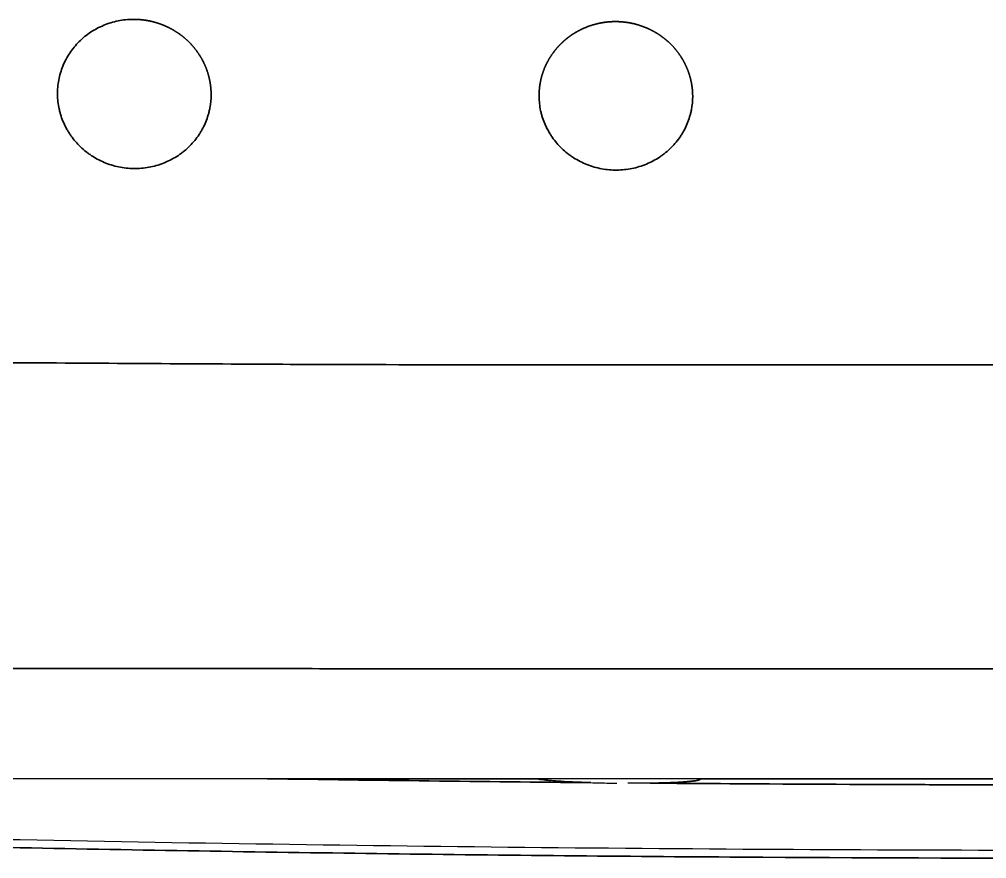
# Model space of a CAD drawing. Header units: millimetres. Extents: x 0 to 2526, y -1017 to 790.
# Drawn here: x 453.2 to 686.2, y 416.9 to 618.9 of the extents above; entities that cross this region are included whole.
import ezdxf

# ---------------------------------------------------------------- set-up
doc = ezdxf.new("R2010")
doc.units = ezdxf.units.MM
doc.layers.add('Blocks', color=7, linetype='Continuous')
doc.layers.add('Blocks$Inner', color=7, linetype='Continuous', lineweight=25, true_color=0x007f00)
doc.layers.add('Blocks$Outline', color=7, linetype='Continuous', lineweight=35, true_color=0xff3f3f)

# ---------------------------------------------------------------- blocks, each defined once
blk = doc.blocks.new('Balcony Dining Bench w Arm Front')
at = {"layer": 'Blocks$Inner'}
blk.add_line((617.3, 436.13), (617.08, 435.95), dxfattribs=at)
for points, knots in [([(462.35, 601.07), (462.35, 601.56), (462.37, 602.06), (462.46, 603.15), (462.54, 603.74), (462.87, 605.48), (463.2, 606.6), (463.87, 608.24), (464.13, 608.78), (464.68, 609.83), (464.98, 610.33), (465.96, 611.8), (466.71, 612.72), (467.99, 613.98), (468.43, 614.38), (469.35, 615.14), (469.83, 615.49), (470.82, 616.15), (471.33, 616.45), (472.39, 617.02), (472.94, 617.27), (474.61, 617.96), (475.76, 618.31), (477.53, 618.67), (478.13, 618.76), (479.34, 618.89), (479.95, 618.92), (480.56, 618.92)], [351.352063, 351.352063, 351.352063, 351.352063, 352.895814, 352.895814, 354.719439, 354.719439, 358.366689, 358.366689, 360.190314, 360.190314, 362.013939, 362.013939, 365.66119, 365.66119, 367.484815, 367.484815, 369.30844, 369.30844, 371.132065, 371.132065, 372.95569, 372.95569, 376.60294, 376.60294, 378.426565, 378.426565, 380.25019, 380.25019, 380.25019, 380.25019]), ([(481.18, 583.02), (479.95, 583), (478.74, 583.11), (477.53, 583.33), (476.93, 583.44), (476.33, 583.58), (475.74, 583.74), (475.16, 583.91), (474.57, 584.11), (474, 584.33), (472.86, 584.78), (471.79, 585.33), (470.76, 585.98), (470.51, 586.14), (470.26, 586.31), (470.01, 586.48), (469.76, 586.66), (469.51, 586.84), (469.28, 587.03), (468.8, 587.4), (468.35, 587.8), (467.91, 588.21), (467.04, 589.04), (466.27, 589.94), (465.58, 590.92), (465.41, 591.16), (465.24, 591.41), (465.08, 591.66), (464.93, 591.92), (464.77, 592.17), (464.63, 592.43), (464.34, 592.94), (464.08, 593.47), (463.84, 594.01), (463.6, 594.54), (463.39, 595.09), (463.21, 595.65), (463.12, 595.92), (463.04, 596.21), (462.96, 596.49), (462.88, 596.77), (462.81, 597.06), (462.75, 597.35), (462.5, 598.49), (462.37, 599.64), (462.35, 600.8), (462.35, 600.89), (462.35, 600.97), (462.35, 601.07)], [321.715382, 321.715382, 321.715382, 321.715382, 325.393274, 325.393274, 325.393274, 327.22785, 327.22785, 327.22785, 329.074756, 329.074756, 329.074756, 332.739047, 332.739047, 332.739047, 333.657286, 333.657286, 333.657286, 334.580829, 334.580829, 334.580829, 336.416789, 336.416789, 336.416789, 340.078891, 340.078891, 340.078891, 341.001723, 341.001723, 341.001723, 341.920235, 341.920235, 341.920235, 343.74639, 343.74639, 343.74639, 345.572158, 345.572158, 345.572158, 346.490183, 346.490183, 346.490183, 347.412618, 347.412618, 347.412618, 351.071876, 351.071876, 351.071876, 351.352063, 351.352063, 351.352063, 351.352063]), ([(499.35, 600.79), (499.35, 599.72), (499.25, 598.66), (499.05, 597.6), (499, 597.32), (498.94, 597.03), (498.87, 596.75), (498.8, 596.47), (498.73, 596.19), (498.64, 595.91), (498.48, 595.36), (498.29, 594.81), (498.07, 594.28), (497.86, 593.74), (497.61, 593.21), (497.34, 592.7), (497.2, 592.44), (497.06, 592.19), (496.91, 591.94), (496.76, 591.68), (496.6, 591.43), (496.44, 591.19), (495.79, 590.21), (495.05, 589.3), (494.22, 588.46), (493.8, 588.04), (493.36, 587.64), (492.9, 587.26), (492.67, 587.07), (492.43, 586.89), (492.19, 586.71), (491.95, 586.53), (491.71, 586.36), (491.46, 586.19), (490.47, 585.52), (489.41, 584.95), (488.3, 584.49), (487.74, 584.25), (487.16, 584.04), (486.58, 583.86), (486, 583.68), (485.41, 583.53), (484.82, 583.41), (483.62, 583.16), (482.41, 583.03), (481.18, 583.02)], [292.581452, 292.581452, 292.581452, 292.581452, 295.975545, 295.975545, 295.975545, 296.899553, 296.899553, 296.899553, 297.819119, 297.819119, 297.819119, 299.648431, 299.648431, 299.648431, 301.478575, 301.478575, 301.478575, 302.399183, 302.399183, 302.399183, 303.32402, 303.32402, 303.32402, 306.994239, 306.994239, 306.994239, 308.834279, 308.834279, 308.834279, 309.759704, 309.759704, 309.759704, 310.679774, 310.679774, 310.679774, 314.350425, 314.350425, 314.350425, 316.199709, 316.199709, 316.199709, 318.036053, 318.036053, 318.036053, 321.715382, 321.715382, 321.715382, 321.715382]), ([(578.35, 600.55), (578.35, 600.48), (578.35, 600.41), (578.35, 600.36), (578.36, 599.21), (578.49, 598.07), (578.73, 596.93), (578.79, 596.65), (578.86, 596.36), (578.94, 596.08), (579.01, 595.8), (579.09, 595.52), (579.18, 595.25), (579.36, 594.69), (579.57, 594.15), (579.8, 593.62), (579.94, 593.29), (580.09, 592.97), (580.25, 592.66)], [234.620549, 234.620549, 234.620549, 234.620549, 234.817107, 234.817107, 234.817107, 238.487665, 238.487665, 238.487665, 239.412832, 239.412832, 239.412832, 240.333311, 240.333311, 240.333311, 242.164119, 242.164119, 242.164119, 243.277622, 243.277622, 243.277622, 243.277622]), ([(597.07, 582.64), (598.3, 582.65), (599.52, 582.78), (600.72, 583.02), (601.32, 583.14), (601.91, 583.29), (602.49, 583.47), (603.07, 583.65), (603.65, 583.86), (604.21, 584.09), (605.34, 584.55), (606.39, 585.12), (607.39, 585.78), (607.64, 585.95), (607.89, 586.12), (608.13, 586.3), (608.37, 586.48), (608.61, 586.66), (608.84, 586.85), (609.3, 587.23), (609.74, 587.63), (610.17, 588.05), (611.01, 588.88), (611.75, 589.79), (612.4, 590.76), (612.57, 591.01), (612.72, 591.26), (612.87, 591.51), (613.02, 591.76), (613.17, 592.01), (613.31, 592.27), (613.58, 592.78), (613.83, 593.3), (614.05, 593.84), (614.27, 594.37), (614.46, 594.91), (614.62, 595.46), (614.71, 595.74), (614.78, 596.02), (614.85, 596.3), (614.92, 596.58), (614.98, 596.87), (615.04, 597.15), (615.25, 598.22), (615.35, 599.3), (615.35, 600.4)], [146.930695, 146.930695, 146.930695, 146.930695, 150.615842, 150.615842, 150.615842, 152.45509, 152.45509, 152.45509, 154.307211, 154.307211, 154.307211, 157.98386, 157.98386, 157.98386, 158.905642, 158.905642, 158.905642, 159.832746, 159.832746, 159.832746, 161.675783, 161.675783, 161.675783, 165.353701, 165.353701, 165.353701, 166.280529, 166.280529, 166.280529, 167.202873, 167.202873, 167.202873, 169.037001, 169.037001, 169.037001, 170.870971, 170.870971, 170.870971, 171.793118, 171.793118, 171.793118, 172.719415, 172.719415, 172.719415, 176.207912, 176.207912, 176.207912, 176.207912]), ([(580.29, 592.59), (580.38, 592.41), (580.48, 592.23), (580.58, 592.05), (580.72, 591.8), (580.87, 591.54), (581.03, 591.29), (581.18, 591.04), (581.35, 590.79), (581.52, 590.55), (582.19, 589.58), (582.96, 588.68), (583.82, 587.85), (584.26, 587.44), (584.71, 587.05), (585.18, 586.67), (585.42, 586.49), (585.66, 586.3), (585.91, 586.13), (586.16, 585.95), (586.41, 585.78), (586.66, 585.62), (587.68, 584.97), (588.75, 584.42), (589.89, 583.97), (590.46, 583.75), (591.04, 583.55), (591.63, 583.38), (592.22, 583.21), (592.81, 583.07), (593.42, 582.96), (594.62, 582.73), (595.84, 582.63), (597.07, 582.64)], [126.048468, 126.048468, 126.048468, 126.048468, 126.683323, 126.683323, 126.683323, 127.604443, 127.604443, 127.604443, 128.529702, 128.529702, 128.529702, 132.200703, 132.200703, 132.200703, 134.040957, 134.040957, 134.040957, 134.966574, 134.966574, 134.966574, 135.886799, 135.886799, 135.886799, 139.558445, 139.558445, 139.558445, 141.408821, 141.408821, 141.408821, 143.246676, 143.246676, 143.246676, 146.930695, 146.930695, 146.930695, 146.930695]), ([(172.45, 538.42), (201, 538.22), (203.85, 538.2), (212.4, 538.12), (218.1, 538.07), (229.5, 537.96), (235.19, 537.91), (246.51, 537.81), (252.12, 537.76), (263.36, 537.67), (268.97, 537.62), (285.83, 537.48), (297.05, 537.38), (319.52, 537.2), (330.75, 537.11), (353.22, 536.94), (364.46, 536.86), (386.93, 536.7), (398.16, 536.62), (420.64, 536.47), (431.87, 536.39), (454.35, 536.25), (465.59, 536.18), (488.06, 536.05), (499.3, 535.98), (516.16, 535.89), (521.78, 535.86), (533.02, 535.8), (538.63, 535.77), (887.06, 535.77), (892.68, 535.8), (903.92, 535.86), (909.54, 535.89), (926.4, 535.98), (937.64, 536.05), (960.11, 536.18), (971.35, 536.25), (1190.5, 537.91), (1196.2, 537.96), (1253.25, 538.43)], [-540.047863, -540.047863, -540.047863, -540.047863, -539.163222, -539.163222, -538.86678, -538.86678, -538.570337, -538.570337, -538.278244, -538.278244, -537.98615, -537.98615, -537.401585, -537.401585, -536.817401, -536.817401, -536.233217, -536.233217, -535.649035, -535.649035, -535.064854, -535.064854, -534.480674, -534.480674, -533.896495, -533.896495, -533.604406, -533.604406, -530.701779, -530.701779, -527.799152, -527.799152, -527.507063, -527.507063, -526.922884, -526.922884, -526.338704, -522.833221, -521.980947, -521.980947, -521.980947, -521.980947]), ([(203.77, 462.73), (213.2, 462.72), (222.62, 462.72), (232.05, 462.71), (241.48, 462.71), (250.91, 462.71), (260.34, 462.7), (269.76, 462.7), (279.19, 462.69), (288.62, 462.69), (298.04, 462.69), (307.47, 462.68), (316.9, 462.68), (326.32, 462.68), (335.75, 462.67), (345.17, 462.67), (354.6, 462.67), (364.03, 462.66), (373.45, 462.66), (382.88, 462.66), (392.31, 462.66), (401.74, 462.65), (411.16, 462.65), (420.59, 462.65), (430.02, 462.64), (439.45, 462.64), (448.87, 462.64), (458.3, 462.64), (467.73, 462.64), (477.16, 462.63), (486.59, 462.63), (496.01, 462.63), (505.44, 462.63), (514.87, 462.63), (524.3, 462.62), (533.72, 462.62), (543.15, 462.62), (552.58, 462.62), (562, 462.62), (571.43, 462.62), (580.86, 462.62), (590.28, 462.61), (599.71, 462.61), (609.14, 462.61), (618.56, 462.61), (627.99, 462.61), (646.84, 462.61), (665.7, 462.61), (684.55, 462.61), (703.41, 462.61), (722.27, 462.61), (741.12, 462.61), (759.98, 462.61), (778.83, 462.61), (797.69, 462.61), (807.11, 462.61), (816.54, 462.61), (825.97, 462.61), (835.39, 462.61), (844.82, 462.62), (854.25, 462.62), (863.67, 462.62), (873.1, 462.62), (882.53, 462.62), (891.95, 462.62), (901.38, 462.62), (910.81, 462.63), (920.23, 462.63), (929.66, 462.63), (939.09, 462.63), (948.52, 462.63), (957.95, 462.64), (967.37, 462.64), (976.8, 462.64), (986.23, 462.64), (995.66, 462.64), (1005.09, 462.65), (1014.51, 462.65), (1023.94, 462.65), (1033.37, 462.66), (1042.8, 462.66), (1052.22, 462.66), (1061.65, 462.66), (1071.08, 462.67), (1080.5, 462.67), (1089.93, 462.67), (1099.36, 462.68), (1108.78, 462.68), (1118.21, 462.68), (1127.63, 462.69), (1137.06, 462.69), (1146.49, 462.69), (1155.91, 462.7), (1165.34, 462.7), (1174.77, 462.71), (1184.2, 462.71), (1193.62, 462.71), (1203.05, 462.72), (1212.48, 462.72), (1221.91, 462.73)], [52.701358, 52.701358, 52.701358, 52.701358, 80.986802, 80.986802, 80.986802, 109.26944, 109.26944, 109.26944, 137.549943, 137.549943, 137.549943, 165.829072, 165.829072, 165.829072, 194.107949, 194.107949, 194.107949, 222.387782, 222.387782, 222.387782, 250.669461, 250.669461, 250.669461, 278.952602, 278.952602, 278.952602, 307.236509, 307.236509, 307.236509, 335.520462, 335.520462, 335.520462, 363.803655, 363.803655, 363.803655, 392.08526, 392.08526, 392.08526, 420.364856, 420.364856, 420.364856, 448.643647, 448.643647, 448.643647, 476.923239, 476.923239, 476.923239, 533.488031, 533.488031, 533.488031, 590.056029, 590.056029, 590.056029, 646.620822, 646.620822, 646.620822, 674.900413, 674.900413, 674.900413, 703.179204, 703.179204, 703.179204, 731.458801, 731.458801, 731.458801, 759.740405, 759.740405, 759.740405, 788.023598, 788.023598, 788.023598, 816.307551, 816.307551, 816.307551, 844.591458, 844.591458, 844.591458, 872.8746, 872.8746, 872.8746, 901.156279, 901.156279, 901.156279, 929.436112, 929.436112, 929.436112, 957.714988, 957.714988, 957.714988, 985.994117, 985.994117, 985.994117, 1014.274621, 1014.274621, 1014.274621, 1042.557259, 1042.557259, 1042.557259, 1070.842703, 1070.842703, 1070.842703, 1070.842703]), ([(577.88, 436.13), (577.91, 436.11), (577.94, 436.11), (578.07, 436.08), (578.18, 436.06), (578.4, 436.02), (578.52, 436), (579.14, 435.9), (579.75, 435.83), (580.65, 435.74), (580.84, 435.72), (581.23, 435.69), (581.43, 435.67), (582.06, 435.62), (582.49, 435.59), (583.87, 435.49), (584.88, 435.43), (586.24, 435.37), (586.52, 435.35), (587.08, 435.33), (587.37, 435.31), (588.23, 435.28), (588.82, 435.26), (590.02, 435.21), (590.64, 435.19), (591.57, 435.17), (591.89, 435.16), (592.53, 435.14), (592.85, 435.14), (594.47, 435.1), (595.77, 435.08), (597.09, 435.06)], [34.775306, 34.775306, 34.775306, 34.775306, 35.150595, 35.150595, 36.133445, 36.133445, 37.116294, 37.116294, 41.04769, 41.04769, 42.03054, 42.03054, 43.013389, 43.013389, 44.979087, 44.979087, 48.910484, 48.910484, 49.893333, 49.893333, 50.876182, 50.876182, 52.841881, 52.841881, 54.807579, 54.807579, 55.790428, 55.790428, 56.773277, 56.773277, 60.704674, 60.704674, 60.704674, 60.704674]), ([(617.08, 435.95), (617.06, 435.93), (617.04, 435.91), (616.97, 435.88), (616.94, 435.86), (616.85, 435.83), (616.8, 435.81), (616.69, 435.78), (616.63, 435.76), (616.49, 435.73), (616.42, 435.72), (616.26, 435.69), (616.18, 435.67), (616, 435.64), (615.91, 435.63), (615.71, 435.6), (615.6, 435.58), (615.38, 435.55), (615.25, 435.54), (615.01, 435.51), (614.88, 435.5), (614.61, 435.47), (614.47, 435.46), (614.19, 435.43), (614.04, 435.42), (613.73, 435.39), (613.58, 435.38), (613.25, 435.36), (613.08, 435.35), (612.74, 435.32), (612.56, 435.31), (612.2, 435.29), (612.01, 435.28), (611.63, 435.26), (611.43, 435.25), (611.03, 435.23), (610.82, 435.22), (610.41, 435.21), (610.19, 435.2), (609.77, 435.18), (609.55, 435.17), (609.1, 435.16), (608.88, 435.15), (608.42, 435.14), (608.19, 435.13), (607.72, 435.12), (607.48, 435.11), (606.99, 435.1), (606.74, 435.1), (606.25, 435.09), (605.99, 435.08), (605.49, 435.07), (605.22, 435.07), (604.71, 435.06), (604.44, 435.06), (603.92, 435.05), (603.66, 435.05), (603.12, 435.05), (602.86, 435.05), (602.32, 435.04), (602.05, 435.04), (601.5, 435.04), (601.23, 435.04), (600.68, 435.04), (600.4, 435.04), (599.99, 435.04), (599.85, 435.04), (599.72, 435.04)], [0, 0, 0, 0, 0.844116, 0.844116, 1.688137, 1.688137, 2.532159, 2.532159, 3.37618, 3.37618, 4.220202, 4.220202, 5.064223, 5.064223, 5.908245, 5.908245, 6.752266, 6.752266, 7.596288, 7.596288, 8.440066, 8.440066, 9.283845, 9.283845, 10.127624, 10.127624, 10.971403, 10.971403, 11.815182, 11.815182, 12.658961, 12.658961, 13.50274, 13.50274, 14.346519, 14.346519, 15.190052, 15.190052, 16.033585, 16.033585, 16.877119, 16.877119, 17.720652, 17.720652, 18.564185, 18.564185, 19.407718, 19.407718, 20.251251, 20.251251, 21.094785, 21.094785, 21.938184, 21.938184, 22.781583, 22.781583, 23.624982, 23.624982, 24.468381, 24.468381, 25.31178, 25.31178, 26.155178, 26.155178, 26.998577, 26.998577, 27.406288, 27.406288, 27.406288, 27.406288]), ([(200.03, 426.86), (228.77, 425.75), (285.62, 423.74), (369.92, 421.3), (456.06, 419.37), (542.26, 417.98), (654.77, 416.89), (770.91, 416.89), (883.42, 417.98), (969.62, 419.37), (1055.76, 421.3), (1140.07, 423.74), (1196.94, 425.76), (1225.71, 426.86)], [26.505716, 26.505716, 26.505716, 26.505716, 111.534941, 197.191146, 282.847351, 368.503557, 454.159762, 625.472173, 711.128379, 796.784584, 882.440789, 968.096995, 1053.182057, 1053.182057, 1053.182057, 1053.182057]), ([(1220.35, 428.49), (1218.16, 428.41), (1215.96, 428.33), (1213.77, 428.24), (1209.39, 428.08), (1205.01, 427.92), (1200.63, 427.76), (1191.87, 427.44), (1183.11, 427.13), (1174.35, 426.82), (1150.09, 425.98), (1125.79, 425.21), (1101.46, 424.5), (1058.19, 423.24), (1014.99, 422.21), (971.86, 421.37), (885.15, 419.69), (799.34, 418.86), (712.61, 418.86), (625.88, 418.86), (540.07, 419.7), (453.36, 421.38), (410.24, 422.21), (367.03, 423.25), (323.76, 424.51), (302.14, 425.14), (280.54, 425.82), (258.97, 426.56), (248.86, 426.9), (238.75, 427.26), (228.64, 427.62), (227.4, 427.67), (226.15, 427.71), (224.89, 427.76), (223.72, 427.8), (222.55, 427.85), (221.37, 427.89), (218.86, 427.98), (216.4, 428.07), (213.98, 428.16), (213.26, 428.19), (212.54, 428.22), (211.84, 428.24), (211.07, 428.27), (210.3, 428.3), (209.54, 428.33), (208.21, 428.38), (206.87, 428.43), (205.51, 428.48), (204.9, 428.51), (204.29, 428.53), (203.67, 428.55), (203.4, 428.56), (203.13, 428.57), (202.85, 428.58), (202.73, 428.59), (202.61, 428.59), (202.49, 428.6), (202.38, 428.6), (202.27, 428.61), (202.16, 428.61), (201.51, 428.64), (200.88, 428.66), (200.26, 428.68)], [9.871853, 9.871853, 9.871853, 9.871853, 16.45759, 16.45759, 16.45759, 29.603602, 29.603602, 29.603602, 55.898022, 55.898022, 55.898022, 128.828197, 128.828197, 128.828197, 258.465174, 258.465174, 258.465174, 517.736909, 517.736909, 517.736909, 777.010389, 777.010389, 777.010389, 906.645125, 906.645125, 906.645125, 971.466771, 971.466771, 971.466771, 1001.816112, 1001.816112, 1001.816112, 1005.57133, 1005.57133, 1005.57133, 1009.097354, 1009.097354, 1009.097354, 1016.488486, 1016.488486, 1016.488486, 1018.634842, 1018.634842, 1018.634842, 1020.936559, 1020.936559, 1020.936559, 1024.969598, 1024.969598, 1024.969598, 1026.803904, 1026.803904, 1026.803904, 1027.623661, 1027.623661, 1027.623661, 1027.985722, 1027.985722, 1027.985722, 1028.319305, 1028.319305, 1028.319305, 1030.213805, 1030.213805, 1030.213805, 1030.213805])]:
    blk.add_open_spline(points, degree=3, knots=knots, dxfattribs=at)
for points, weights, knots in [([(480.56, 618.92), (481.17, 618.93), (481.77, 618.9), (482.99, 618.79), (483.6, 618.71), (485.38, 618.38), (486.54, 618.04), (488.24, 617.37), (488.8, 617.12), (489.88, 616.57), (490.4, 616.27), (491.41, 615.63), (491.9, 615.28), (492.85, 614.54), (493.31, 614.14), (494.62, 612.89), (495.4, 611.99), (496.42, 610.53), (496.74, 610.03), (497.18, 609.25), (497.33, 608.99), (497.59, 608.45), (497.72, 608.18), (498.32, 606.83), (498.69, 605.71), (499, 604.27), (499.06, 603.98), (499.16, 603.4), (499.2, 603.1), (499.3, 602.22), (499.34, 601.63), (499.35, 600.96), (499.35, 600.88), (499.35, 600.79)], [0.999999985719, 0.999999985694, 0.999999985671, 0.999999985631, 0.999999985612, 0.999999985566, 0.999999985544, 0.999999985528, 0.999999985525, 0.999999985524, 0.999999985527, 0.999999985537, 0.999999985545, 0.999999985565, 0.999999985578, 0.999999985625, 0.999999985666, 0.999999985739, 0.999999985766, 0.99999998581, 0.999999985825, 0.999999985856, 0.999999985872, 0.999999985953, 0.999999986024, 0.99999998612, 0.99999998614, 0.999999986179, 0.999999986199, 0.99999998626, 0.999999986301, 0.999999986349, 0.999999986355, 0.999999986362], [263.132805, 263.132805, 263.132805, 263.132805, 264.956526, 264.956526, 266.780247, 266.780247, 270.42769, 270.42769, 272.251411, 272.251411, 274.075132, 274.075132, 275.898854, 275.898854, 277.722575, 277.722575, 281.370018, 281.370018, 283.193739, 283.193739, 284.1056, 284.1056, 285.01746, 285.01746, 288.664903, 288.664903, 289.576764, 289.576764, 290.488624, 290.488624, 292.312346, 292.312346, 292.581452, 292.581452, 292.581452, 292.581452]), ([(596.65, 618.39), (596.04, 618.38), (595.43, 618.35), (594.21, 618.23), (593.61, 618.14), (591.84, 617.78), (590.69, 617.43), (589.01, 616.75), (588.46, 616.49), (587.4, 615.93), (586.88, 615.62), (585.89, 614.97), (585.41, 614.62), (584.72, 614.06), (584.49, 613.86), (584.05, 613.47), (583.83, 613.26), (582.76, 612.21), (582.01, 611.3), (581.02, 609.84), (580.72, 609.34), (580.3, 608.56), (580.16, 608.29), (579.91, 607.76), (579.79, 607.49), (579.23, 606.13), (578.89, 605.01), (578.61, 603.57), (578.56, 603.29), (578.48, 602.7), (578.45, 602.41), (578.37, 601.59), (578.35, 601.07), (578.35, 600.55)], [1.00000011607, 1.00000011596, 1.00000011583, 1.00000011552, 1.00000011535, 1.00000011478, 1.00000011434, 1.00000011357, 1.0000001133, 1.00000011273, 1.00000011244, 1.00000011183, 1.00000011151, 1.00000011103, 1.00000011086, 1.00000011053, 1.00000011036, 1.0000001095, 1.0000001088, 1.00000010774, 1.00000010738, 1.00000010684, 1.00000010666, 1.00000010629, 1.00000010611, 1.00000010521, 1.00000010451, 1.00000010363, 1.00000010346, 1.00000010311, 1.00000010294, 1.00000010246, 1.00000010216, 1.00000010187], [205.605908, 205.605908, 205.605908, 205.605908, 207.431575, 207.431575, 209.257241, 209.257241, 212.908574, 212.908574, 214.734241, 214.734241, 216.559907, 216.559907, 218.385574, 218.385574, 219.298407, 219.298407, 220.21124, 220.21124, 223.862574, 223.862574, 225.68824, 225.68824, 226.601073, 226.601073, 227.513907, 227.513907, 231.16524, 231.16524, 232.078073, 232.078073, 232.990906, 232.990906, 234.620549, 234.620549, 234.620549, 234.620549]), ([(615.35, 600.4), (615.35, 600.45), (615.35, 600.51), (615.34, 601.15), (615.31, 601.74), (615.21, 602.62), (615.17, 602.91), (615.07, 603.49), (615.02, 603.78), (614.71, 605.21), (614.35, 606.32), (613.76, 607.67), (613.63, 607.94), (613.37, 608.47), (613.23, 608.74), (612.79, 609.51), (612.48, 610.01), (611.46, 611.46), (610.68, 612.36), (609.38, 613.61), (608.92, 614.01), (607.98, 614.74), (607.49, 615.09), (606.48, 615.73), (605.96, 616.03), (604.88, 616.58), (604.33, 616.83), (602.63, 617.5), (601.47, 617.84), (599.69, 618.17), (599.09, 618.25), (597.87, 618.36), (597.26, 618.39), (596.65, 618.39)], [0.999999992127, 0.999999992124, 0.999999992121, 0.999999992089, 0.99999999206, 0.999999992017, 0.999999992003, 0.999999991975, 0.999999991961, 0.999999991891, 0.999999991837, 0.999999991774, 0.999999991761, 0.999999991736, 0.999999991724, 0.999999991688, 0.999999991665, 0.9999999916, 0.99999999156, 0.999999991509, 0.999999991493, 0.999999991464, 0.999999991452, 0.999999991429, 0.999999991419, 0.999999991403, 0.999999991396, 0.999999991381, 0.999999991378, 0.999999991383, 0.999999991387, 0.999999991397, 0.999999991404, 0.999999991412], [176.207912, 176.207912, 176.207912, 176.207912, 176.391911, 176.391911, 178.217786, 178.217786, 179.130723, 179.130723, 180.043661, 180.043661, 183.69541, 183.69541, 184.608348, 184.608348, 185.521285, 185.521285, 187.34716, 187.34716, 190.99891, 190.99891, 192.824784, 192.824784, 194.650659, 194.650659, 196.476534, 196.476534, 198.302409, 198.302409, 201.954158, 201.954158, 203.780033, 203.780033, 205.605908, 205.605908, 205.605908, 205.605908])]:
    blk.add_rational_spline(points, weights, degree=3, knots=knots, dxfattribs=at)
for points, degree in [([(1247.43, 436.13), (712.85, 436.13), (178.27, 436.13)], 2), ([(590.78, 435.19), (564.88, 435.43), (538.96, 435.74), (512.95, 436.13)], 3), ([(707.53, 434.64), (672.43, 434.65), (637.41, 434.8), (602.35, 435.09)], 3)]:
    blk.add_open_spline(points, degree=degree, dxfattribs=at)
at = {"layer": 'Blocks$Outline'}
for points in [[(512.95, 436.13), (577.88, 436.13)], [(617.08, 435.95), (617.3, 436.13)], [(617.3, 436.13), (693.53, 436.13)]]:
    blk.add_lwpolyline(points, dxfattribs=at)
for points, knots in [([(462.35, 601.07), (462.35, 601.56), (462.37, 602.06), (462.46, 603.15), (462.54, 603.74), (462.87, 605.48), (463.2, 606.6), (463.87, 608.24), (464.13, 608.78), (464.68, 609.83), (464.98, 610.33), (465.96, 611.8), (466.71, 612.72), (467.99, 613.98), (468.43, 614.38), (469.35, 615.14), (469.83, 615.49), (470.82, 616.15), (471.33, 616.45), (472.39, 617.02), (472.94, 617.27), (474.61, 617.96), (475.76, 618.31), (477.53, 618.67), (478.13, 618.76), (479.34, 618.89), (479.95, 618.92), (480.56, 618.92)], [234.234678, 234.234678, 234.234678, 234.234678, 235.778429, 235.778429, 237.602054, 237.602054, 241.249304, 241.249304, 243.072929, 243.072929, 244.896554, 244.896554, 248.543804, 248.543804, 250.367429, 250.367429, 252.191054, 252.191054, 254.014679, 254.014679, 255.838304, 255.838304, 259.485554, 259.485554, 261.30918, 261.30918, 263.132805, 263.132805, 263.132805, 263.132805]), ([(481.18, 583.02), (479.95, 583), (478.74, 583.11), (477.53, 583.33), (476.93, 583.44), (476.33, 583.58), (475.74, 583.74), (475.16, 583.91), (474.57, 584.11), (474, 584.33), (472.86, 584.78), (471.79, 585.33), (470.76, 585.98), (470.51, 586.14), (470.26, 586.31), (470.01, 586.48), (469.76, 586.66), (469.51, 586.84), (469.28, 587.03), (468.8, 587.4), (468.35, 587.8), (467.91, 588.21), (467.04, 589.04), (466.27, 589.94), (465.58, 590.92), (465.41, 591.16), (465.24, 591.41), (465.08, 591.66), (464.93, 591.92), (464.77, 592.17), (464.63, 592.43), (464.34, 592.94), (464.08, 593.47), (463.84, 594.01), (463.6, 594.54), (463.39, 595.09), (463.21, 595.65), (463.12, 595.92), (463.04, 596.21), (462.96, 596.49), (462.88, 596.77), (462.81, 597.06), (462.75, 597.35), (462.5, 598.49), (462.37, 599.64), (462.35, 600.8), (462.35, 600.89), (462.35, 600.97), (462.35, 601.07)], [204.597996, 204.597996, 204.597996, 204.597996, 208.275889, 208.275889, 208.275889, 210.110465, 210.110465, 210.110465, 211.957371, 211.957371, 211.957371, 215.621662, 215.621662, 215.621662, 216.5399, 216.5399, 216.5399, 217.463443, 217.463443, 217.463443, 219.299404, 219.299404, 219.299404, 222.961505, 222.961505, 222.961505, 223.884337, 223.884337, 223.884337, 224.802849, 224.802849, 224.802849, 226.629004, 226.629004, 226.629004, 228.454773, 228.454773, 228.454773, 229.372797, 229.372797, 229.372797, 230.295232, 230.295232, 230.295232, 233.95449, 233.95449, 233.95449, 234.234678, 234.234678, 234.234678, 234.234678]), ([(499.35, 600.79), (499.35, 599.72), (499.25, 598.66), (499.05, 597.6), (499, 597.32), (498.94, 597.03), (498.87, 596.75), (498.8, 596.47), (498.73, 596.19), (498.64, 595.91), (498.48, 595.36), (498.29, 594.81), (498.07, 594.28), (497.86, 593.74), (497.61, 593.21), (497.34, 592.7), (497.2, 592.44), (497.06, 592.19), (496.91, 591.94), (496.76, 591.68), (496.6, 591.43), (496.44, 591.19), (495.79, 590.21), (495.05, 589.3), (494.22, 588.46), (493.8, 588.04), (493.36, 587.64), (492.9, 587.26), (492.67, 587.07), (492.43, 586.89), (492.19, 586.71), (491.95, 586.53), (491.71, 586.36), (491.46, 586.19), (490.47, 585.52), (489.41, 584.95), (488.3, 584.49), (487.74, 584.25), (487.16, 584.04), (486.58, 583.86), (486, 583.68), (485.41, 583.53), (484.82, 583.41), (483.62, 583.16), (482.41, 583.03), (481.18, 583.02)], [175.464067, 175.464067, 175.464067, 175.464067, 178.85816, 178.85816, 178.85816, 179.782168, 179.782168, 179.782168, 180.701734, 180.701734, 180.701734, 182.531046, 182.531046, 182.531046, 184.361189, 184.361189, 184.361189, 185.281798, 185.281798, 185.281798, 186.206634, 186.206634, 186.206634, 189.876854, 189.876854, 189.876854, 191.716893, 191.716893, 191.716893, 192.642318, 192.642318, 192.642318, 193.562388, 193.562388, 193.562388, 197.233039, 197.233039, 197.233039, 199.082324, 199.082324, 199.082324, 200.918667, 200.918667, 200.918667, 204.597996, 204.597996, 204.597996, 204.597996]), ([(580.25, 592.66), (580.09, 592.97), (579.94, 593.29), (579.8, 593.62), (579.57, 594.15), (579.36, 594.69), (579.18, 595.25), (579.09, 595.52), (579.01, 595.8), (578.94, 596.08), (578.86, 596.36), (578.79, 596.65), (578.73, 596.93), (578.49, 598.07), (578.36, 599.21), (578.35, 600.36), (578.35, 600.41), (578.35, 600.48), (578.35, 600.55)], [-243.277622, -243.277622, -243.277622, -243.277622, -242.164119, -242.164119, -242.164119, -240.333311, -240.333311, -240.333311, -239.412832, -239.412832, -239.412832, -238.487665, -238.487665, -238.487665, -234.817107, -234.817107, -234.817107, -234.620549, -234.620549, -234.620549, -234.620549]), ([(615.35, 600.4), (615.35, 599.3), (615.25, 598.22), (615.04, 597.15), (614.98, 596.87), (614.92, 596.58), (614.85, 596.3), (614.78, 596.02), (614.71, 595.74), (614.62, 595.46), (614.46, 594.91), (614.27, 594.37), (614.05, 593.84), (613.83, 593.3), (613.58, 592.78), (613.31, 592.27), (613.17, 592.01), (613.02, 591.76), (612.87, 591.51), (612.72, 591.26), (612.57, 591.01), (612.4, 590.76), (611.75, 589.79), (611.01, 588.88), (610.17, 588.05), (609.74, 587.63), (609.3, 587.23), (608.84, 586.85), (608.61, 586.66), (608.37, 586.48), (608.13, 586.3), (607.89, 586.12), (607.64, 585.95), (607.39, 585.78), (606.39, 585.12), (605.34, 584.55), (604.21, 584.09), (603.65, 583.86), (603.07, 583.65), (602.49, 583.47), (601.91, 583.29), (601.32, 583.14), (600.72, 583.02), (599.52, 582.78), (598.3, 582.65), (597.07, 582.64)], [-176.207912, -176.207912, -176.207912, -176.207912, -172.719415, -172.719415, -172.719415, -171.793118, -171.793118, -171.793118, -170.870971, -170.870971, -170.870971, -169.037001, -169.037001, -169.037001, -167.202873, -167.202873, -167.202873, -166.280529, -166.280529, -166.280529, -165.353701, -165.353701, -165.353701, -161.675783, -161.675783, -161.675783, -159.832746, -159.832746, -159.832746, -158.905642, -158.905642, -158.905642, -157.98386, -157.98386, -157.98386, -154.307211, -154.307211, -154.307211, -152.45509, -152.45509, -152.45509, -150.615842, -150.615842, -150.615842, -146.930695, -146.930695, -146.930695, -146.930695]), ([(597.07, 582.64), (595.84, 582.63), (594.62, 582.73), (593.42, 582.96), (592.81, 583.07), (592.22, 583.21), (591.63, 583.38), (591.04, 583.55), (590.46, 583.75), (589.89, 583.97), (588.75, 584.42), (587.68, 584.97), (586.66, 585.62), (586.41, 585.78), (586.16, 585.95), (585.91, 586.13), (585.66, 586.3), (585.42, 586.49), (585.18, 586.67), (584.71, 587.05), (584.26, 587.44), (583.82, 587.85), (582.96, 588.68), (582.19, 589.58), (581.52, 590.55), (581.35, 590.79), (581.18, 591.04), (581.03, 591.29), (580.87, 591.54), (580.72, 591.8), (580.58, 592.05), (580.48, 592.23), (580.38, 592.41), (580.29, 592.59)], [-146.930695, -146.930695, -146.930695, -146.930695, -143.246676, -143.246676, -143.246676, -141.408821, -141.408821, -141.408821, -139.558445, -139.558445, -139.558445, -135.886799, -135.886799, -135.886799, -134.966574, -134.966574, -134.966574, -134.040957, -134.040957, -134.040957, -132.200703, -132.200703, -132.200703, -128.529702, -128.529702, -128.529702, -127.604443, -127.604443, -127.604443, -126.683323, -126.683323, -126.683323, -126.048468, -126.048468, -126.048468, -126.048468]), ([(172.45, 538.42), (201, 538.22), (203.85, 538.2), (212.4, 538.12), (218.1, 538.07), (229.5, 537.96), (235.19, 537.91), (246.51, 537.81), (252.12, 537.76), (263.36, 537.67), (268.97, 537.62), (285.83, 537.48), (297.05, 537.38), (319.52, 537.2), (330.75, 537.11), (353.22, 536.94), (364.46, 536.86), (386.93, 536.7), (398.16, 536.62), (420.64, 536.47), (431.87, 536.39), (454.35, 536.25), (465.59, 536.18), (488.06, 536.05), (499.3, 535.98), (516.16, 535.89), (521.78, 535.86), (533.02, 535.8), (538.63, 535.77), (887.06, 535.77), (892.68, 535.8), (903.92, 535.86), (909.54, 535.89), (926.4, 535.98), (937.64, 536.05), (960.11, 536.18), (971.35, 536.25), (1190.5, 537.91), (1196.2, 537.96), (1253.25, 538.43)], [-540.047863, -540.047863, -540.047863, -540.047863, -539.163222, -539.163222, -538.86678, -538.86678, -538.570337, -538.570337, -538.278244, -538.278244, -537.98615, -537.98615, -537.401585, -537.401585, -536.817401, -536.817401, -536.233217, -536.233217, -535.649035, -535.649035, -535.064854, -535.064854, -534.480674, -534.480674, -533.896495, -533.896495, -533.604406, -533.604406, -530.701779, -530.701779, -527.799152, -527.799152, -527.507063, -527.507063, -526.922884, -526.922884, -526.338704, -522.833221, -521.980947, -521.980947, -521.980947, -521.980947]), ([(1221.91, 462.73), (1212.48, 462.72), (1203.05, 462.72), (1193.62, 462.71), (1184.2, 462.71), (1174.77, 462.71), (1165.34, 462.7), (1155.91, 462.7), (1146.49, 462.69), (1137.06, 462.69), (1127.63, 462.69), (1118.21, 462.68), (1108.78, 462.68), (1099.36, 462.68), (1089.93, 462.67), (1080.5, 462.67), (1071.08, 462.67), (1061.65, 462.66), (1052.22, 462.66), (1042.8, 462.66), (1033.37, 462.66), (1023.94, 462.65), (1014.51, 462.65), (1005.09, 462.65), (995.66, 462.64), (986.23, 462.64), (976.8, 462.64), (967.37, 462.64), (957.95, 462.64), (948.52, 462.63), (939.09, 462.63), (929.66, 462.63), (920.23, 462.63), (910.81, 462.63), (901.38, 462.62), (891.95, 462.62), (882.53, 462.62), (873.1, 462.62), (863.67, 462.62), (854.25, 462.62), (844.82, 462.62), (835.39, 462.61), (825.97, 462.61), (816.54, 462.61), (807.11, 462.61), (797.69, 462.61), (778.83, 462.61), (759.98, 462.61), (741.12, 462.61), (722.27, 462.61), (703.41, 462.61), (684.55, 462.61), (665.7, 462.61), (646.84, 462.61), (627.99, 462.61), (618.56, 462.61), (609.14, 462.61), (599.71, 462.61), (590.28, 462.61), (580.86, 462.62), (571.43, 462.62), (562, 462.62), (552.58, 462.62), (543.15, 462.62), (533.72, 462.62), (524.3, 462.62), (514.87, 462.63), (505.44, 462.63), (496.01, 462.63), (486.59, 462.63), (477.16, 462.63), (467.73, 462.64), (458.3, 462.64), (448.87, 462.64), (439.45, 462.64), (430.02, 462.64), (420.59, 462.65), (411.16, 462.65), (401.74, 462.65), (392.31, 462.66), (382.88, 462.66), (373.45, 462.66), (364.03, 462.66), (354.6, 462.67), (345.17, 462.67), (335.75, 462.67), (326.32, 462.68), (316.9, 462.68), (307.47, 462.68), (298.04, 462.69), (288.62, 462.69), (279.19, 462.69), (269.76, 462.7), (260.34, 462.7), (250.91, 462.71), (241.48, 462.71), (232.05, 462.71), (222.62, 462.72), (213.2, 462.72), (203.77, 462.73)], [-1469.58527, -1469.58527, -1469.58527, -1469.58527, -1441.299826, -1441.299826, -1441.299826, -1413.017188, -1413.017188, -1413.017188, -1384.736684, -1384.736684, -1384.736684, -1356.457555, -1356.457555, -1356.457555, -1328.178679, -1328.178679, -1328.178679, -1299.898845, -1299.898845, -1299.898845, -1271.617167, -1271.617167, -1271.617167, -1243.334025, -1243.334025, -1243.334025, -1215.050118, -1215.050118, -1215.050118, -1186.766165, -1186.766165, -1186.766165, -1158.482972, -1158.482972, -1158.482972, -1130.201368, -1130.201368, -1130.201368, -1101.921771, -1101.921771, -1101.921771, -1073.64298, -1073.64298, -1073.64298, -1045.363389, -1045.363389, -1045.363389, -988.798596, -988.798596, -988.798596, -932.230598, -932.230598, -932.230598, -875.665805, -875.665805, -875.665805, -847.386214, -847.386214, -847.386214, -819.107423, -819.107423, -819.107423, -790.827827, -790.827827, -790.827827, -762.546222, -762.546222, -762.546222, -734.263029, -734.263029, -734.263029, -705.979076, -705.979076, -705.979076, -677.695169, -677.695169, -677.695169, -649.412028, -649.412028, -649.412028, -621.130349, -621.130349, -621.130349, -592.850516, -592.850516, -592.850516, -564.571639, -564.571639, -564.571639, -536.29251, -536.29251, -536.29251, -508.012007, -508.012007, -508.012007, -479.729369, -479.729369, -479.729369, -451.443925, -451.443925, -451.443925, -451.443925]), ([(577.88, 436.13), (577.91, 436.11), (577.94, 436.11), (578.07, 436.08), (578.18, 436.06), (578.4, 436.02), (578.52, 436), (579.14, 435.9), (579.75, 435.83), (580.65, 435.74), (580.84, 435.72), (581.23, 435.69), (581.43, 435.67), (582.06, 435.62), (582.49, 435.59), (583.87, 435.49), (584.88, 435.43), (586.24, 435.37), (586.52, 435.35), (587.08, 435.33), (587.37, 435.31), (588.23, 435.28), (588.82, 435.26), (589.87, 435.22), (590.32, 435.2), (590.78, 435.19)], [34.775306, 34.775306, 34.775306, 34.775306, 35.150595, 35.150595, 36.133445, 36.133445, 37.116294, 37.116294, 41.04769, 41.04769, 42.03054, 42.03054, 43.013389, 43.013389, 44.979087, 44.979087, 48.910484, 48.910484, 49.893333, 49.893333, 50.876182, 50.876182, 52.841881, 52.841881, 54.305042, 54.305042, 54.305042, 54.305042]), ([(605.1, 435.07), (605.31, 435.07), (605.53, 435.07), (605.99, 435.08), (606.25, 435.09), (606.74, 435.1), (606.99, 435.1), (607.48, 435.11), (607.72, 435.12), (608.19, 435.13), (608.42, 435.14), (608.88, 435.15), (609.1, 435.16), (609.55, 435.17), (609.77, 435.18), (610.19, 435.2), (610.41, 435.21), (610.82, 435.22), (611.03, 435.23), (611.43, 435.25), (611.63, 435.26), (612.01, 435.28), (612.2, 435.29), (612.56, 435.31), (612.74, 435.32), (613.08, 435.35), (613.25, 435.36), (613.58, 435.38), (613.73, 435.39), (614.04, 435.42), (614.19, 435.43), (614.47, 435.46), (614.61, 435.47), (614.88, 435.5), (615.01, 435.51), (615.25, 435.54), (615.38, 435.55), (615.6, 435.58), (615.71, 435.6), (615.91, 435.63), (616, 435.64), (616.18, 435.67), (616.26, 435.69), (616.42, 435.72), (616.49, 435.73), (616.63, 435.76), (616.69, 435.78), (616.8, 435.81), (616.85, 435.83), (616.94, 435.86), (616.97, 435.88), (617.04, 435.91), (617.06, 435.93), (617.08, 435.95)], [-21.793195, -21.793195, -21.793195, -21.793195, -21.094785, -21.094785, -20.251251, -20.251251, -19.407718, -19.407718, -18.564185, -18.564185, -17.720652, -17.720652, -16.877119, -16.877119, -16.033585, -16.033585, -15.190052, -15.190052, -14.346519, -14.346519, -13.50274, -13.50274, -12.658961, -12.658961, -11.815182, -11.815182, -10.971403, -10.971403, -10.127624, -10.127624, -9.283845, -9.283845, -8.440066, -8.440066, -7.596288, -7.596288, -6.752266, -6.752266, -5.908245, -5.908245, -5.064223, -5.064223, -4.220202, -4.220202, -3.37618, -3.37618, -2.532159, -2.532159, -1.688137, -1.688137, -0.844116, -0.844116, 0, 0, 0, 0]), ([(707.51, 434.64), (707.51, 434.64), (673.33, 434.65), (639.23, 434.79), (605.1, 435.07)], [55.4421, 55.4421, 55.4421, 55.4421, 55.442103, 158.197284, 158.197284, 158.197284, 158.197284]), ([(200.26, 426.85), (228.93, 425.75), (285.7, 423.73), (369.92, 421.3), (456.06, 419.37), (542.26, 417.98), (654.77, 416.89), (770.91, 416.89), (883.42, 417.98), (969.62, 419.37), (1055.76, 421.3), (1139.98, 423.74), (1196.76, 425.75), (1225.44, 426.85)], [26.7379, 26.7379, 26.7379, 26.7379, 111.534941, 197.191146, 282.847351, 368.503557, 454.159762, 625.472173, 711.128379, 796.784584, 882.440789, 968.096995, 1052.916594, 1052.916594, 1052.916594, 1052.916594])]:
    blk.add_open_spline(points, degree=3, knots=knots, dxfattribs=at)
for points, weights, knots in [([(480.56, 618.92), (481.17, 618.93), (481.77, 618.9), (482.99, 618.79), (483.6, 618.71), (485.38, 618.38), (486.54, 618.04), (488.24, 617.37), (488.8, 617.12), (489.88, 616.57), (490.4, 616.27), (491.41, 615.63), (491.9, 615.28), (492.85, 614.54), (493.31, 614.14), (494.62, 612.89), (495.4, 611.99), (496.42, 610.53), (496.74, 610.03), (497.18, 609.25), (497.33, 608.99), (497.59, 608.45), (497.72, 608.18), (498.32, 606.83), (498.69, 605.71), (499, 604.27), (499.06, 603.98), (499.16, 603.4), (499.2, 603.1), (499.3, 602.22), (499.34, 601.63), (499.35, 600.96), (499.35, 600.88), (499.35, 600.79)], [0.999999985719, 0.999999985694, 0.999999985671, 0.999999985631, 0.999999985612, 0.999999985566, 0.999999985544, 0.999999985528, 0.999999985525, 0.999999985524, 0.999999985527, 0.999999985537, 0.999999985545, 0.999999985565, 0.999999985578, 0.999999985625, 0.999999985666, 0.999999985739, 0.999999985766, 0.99999998581, 0.999999985825, 0.999999985856, 0.999999985872, 0.999999985953, 0.999999986024, 0.99999998612, 0.99999998614, 0.999999986179, 0.999999986199, 0.99999998626, 0.999999986301, 0.999999986349, 0.999999986355, 0.999999986362], [146.015419, 146.015419, 146.015419, 146.015419, 147.83914, 147.83914, 149.662862, 149.662862, 153.310304, 153.310304, 155.134026, 155.134026, 156.957747, 156.957747, 158.781468, 158.781468, 160.605189, 160.605189, 164.252632, 164.252632, 166.076353, 166.076353, 166.988214, 166.988214, 167.900075, 167.900075, 171.547517, 171.547517, 172.459378, 172.459378, 173.371239, 173.371239, 175.19496, 175.19496, 175.464067, 175.464067, 175.464067, 175.464067]), ([(578.35, 600.55), (578.35, 601.07), (578.37, 601.59), (578.45, 602.41), (578.48, 602.7), (578.56, 603.29), (578.61, 603.57), (578.89, 605.01), (579.23, 606.13), (579.79, 607.49), (579.91, 607.76), (580.16, 608.29), (580.3, 608.56), (580.72, 609.34), (581.02, 609.84), (582.01, 611.3), (582.76, 612.21), (583.83, 613.26), (584.05, 613.47), (584.49, 613.86), (584.72, 614.06), (585.41, 614.62), (585.89, 614.97), (586.88, 615.62), (587.4, 615.93), (588.46, 616.49), (589.01, 616.75), (590.69, 617.43), (591.84, 617.78), (593.61, 618.14), (594.21, 618.23), (595.43, 618.35), (596.04, 618.38), (596.65, 618.39)], [1.00000010187, 1.00000010216, 1.00000010246, 1.00000010294, 1.00000010311, 1.00000010346, 1.00000010363, 1.00000010451, 1.00000010521, 1.00000010611, 1.00000010629, 1.00000010666, 1.00000010684, 1.00000010738, 1.00000010774, 1.0000001088, 1.0000001095, 1.00000011036, 1.00000011053, 1.00000011086, 1.00000011103, 1.00000011151, 1.00000011183, 1.00000011244, 1.00000011273, 1.0000001133, 1.00000011357, 1.00000011434, 1.00000011478, 1.00000011535, 1.00000011552, 1.00000011583, 1.00000011596, 1.00000011607], [-234.620549, -234.620549, -234.620549, -234.620549, -232.990906, -232.990906, -232.078073, -232.078073, -231.16524, -231.16524, -227.513907, -227.513907, -226.601073, -226.601073, -225.68824, -225.68824, -223.862574, -223.862574, -220.21124, -220.21124, -219.298407, -219.298407, -218.385574, -218.385574, -216.559907, -216.559907, -214.734241, -214.734241, -212.908574, -212.908574, -209.257241, -209.257241, -207.431575, -207.431575, -205.605908, -205.605908, -205.605908, -205.605908]), ([(596.65, 618.39), (597.26, 618.39), (597.87, 618.36), (599.09, 618.25), (599.69, 618.17), (601.47, 617.84), (602.63, 617.5), (604.33, 616.83), (604.88, 616.58), (605.96, 616.03), (606.48, 615.73), (607.49, 615.09), (607.98, 614.74), (608.92, 614.01), (609.38, 613.61), (610.68, 612.36), (611.46, 611.46), (612.48, 610.01), (612.79, 609.51), (613.23, 608.74), (613.37, 608.47), (613.63, 607.94), (613.76, 607.67), (614.35, 606.32), (614.71, 605.21), (615.02, 603.78), (615.07, 603.49), (615.17, 602.91), (615.21, 602.62), (615.31, 601.74), (615.34, 601.15), (615.35, 600.51), (615.35, 600.45), (615.35, 600.4)], [0.999999991412, 0.999999991404, 0.999999991397, 0.999999991387, 0.999999991383, 0.999999991378, 0.999999991381, 0.999999991396, 0.999999991403, 0.999999991419, 0.999999991429, 0.999999991452, 0.999999991464, 0.999999991493, 0.999999991509, 0.99999999156, 0.9999999916, 0.999999991665, 0.999999991688, 0.999999991724, 0.999999991736, 0.999999991761, 0.999999991774, 0.999999991837, 0.999999991891, 0.999999991961, 0.999999991975, 0.999999992003, 0.999999992017, 0.99999999206, 0.999999992089, 0.999999992121, 0.999999992124, 0.999999992127], [-205.605908, -205.605908, -205.605908, -205.605908, -203.780033, -203.780033, -201.954158, -201.954158, -198.302409, -198.302409, -196.476534, -196.476534, -194.650659, -194.650659, -192.824784, -192.824784, -190.99891, -190.99891, -187.34716, -187.34716, -185.521285, -185.521285, -184.608348, -184.608348, -183.69541, -183.69541, -180.043661, -180.043661, -179.130723, -179.130723, -178.217786, -178.217786, -176.391911, -176.391911, -176.207912, -176.207912, -176.207912, -176.207912])]:
    blk.add_rational_spline(points, weights, degree=3, knots=knots, dxfattribs=at)
for points, degree in [([(580.29, 592.59), (580.25, 592.66)], 1), ([(590.78, 435.19), (564.88, 435.43), (538.96, 435.74), (512.95, 436.13)], 3)]:
    blk.add_open_spline(points, degree=degree, dxfattribs=at)

msp = doc.modelspace()

# ---------------------------------------------------------------- block references
at = {"layer": 'Blocks'}
msp.add_blockref('Balcony Dining Bench w Arm Front', (0, 0), dxfattribs=at)

doc.saveas('drawing.dxf')
